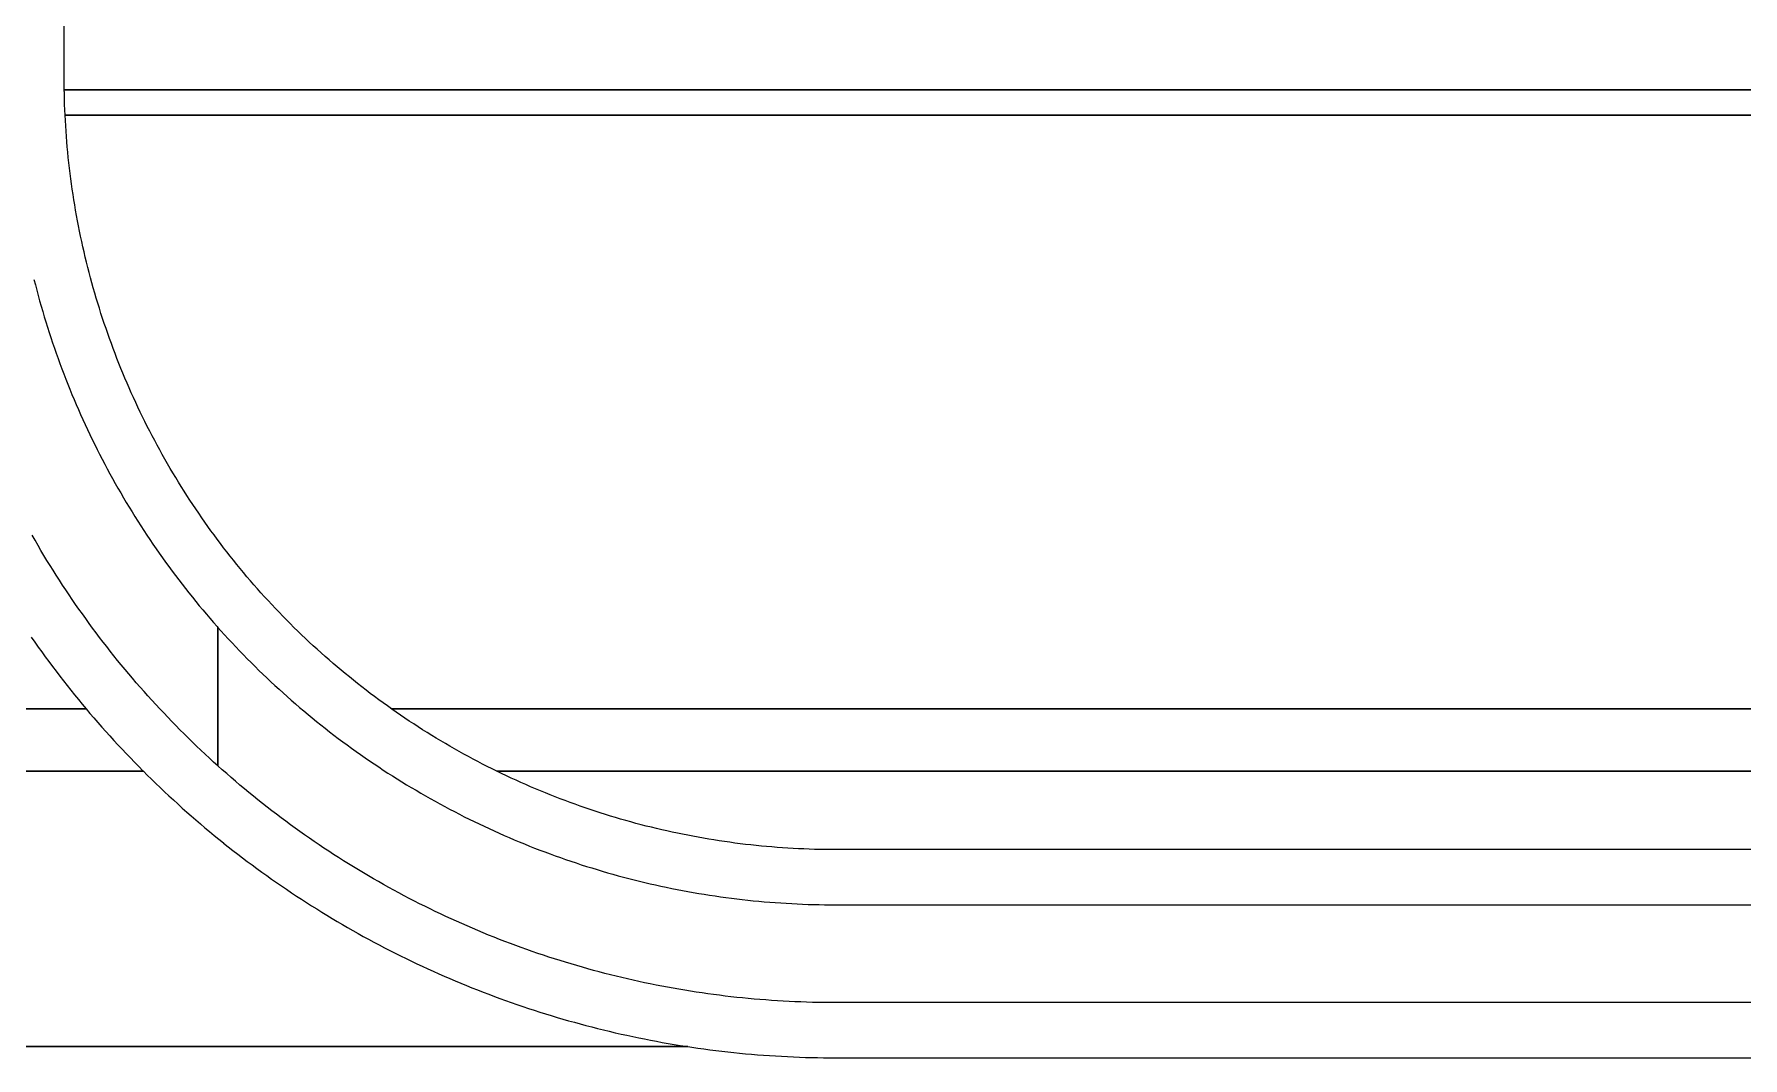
# Model space of a CAD drawing. Extents: x -3500 to 3500, y -3500 to 3500.
# Drawn here: x -1637.4 to -1451.5, y 413.2 to 524.5 of the extents above; entities that cross this region are included whole.
import ezdxf

# ---------------------------------------------------------------- set-up
doc = ezdxf.new("R2010")
doc.units = 0
for name, color, linetype in [('L5D0', 3, 'CONTINUOUS'), ('L5D100', 7, 'CONTINUOUS'), ('L5D11', 2, 'CONTINUOUS')]:
    doc.layers.add(name, color=color, linetype=linetype)

# ---------------------------------------------------------------- blocks, each defined once
blk = doc.blocks.new('ground_main_5')
at = {"layer": 'L5D0'}
for points in [[(1694.657, 515.6925), (-1634.043, 515.6925), (-1634.069, 516.27), (-1634.0905, 516.848), (-1634.1085, 517.426), (-1634.1225, 518.004), (-1634.1325, 518.582), (-1634.1385, 519.16), (-1634.1405, 519.738), (-1634.1405, 529.262)], [(-1637.7175, 458.917), (-1637.3425, 458.381), (-1636.9645, 457.8475), (-1636.583, 457.3165), (-1636.1985, 456.788), (-1635.8105, 456.2615), (-1635.4195, 455.7375), (-1635.0255, 455.216), (-1634.628, 454.697), (-1634.227, 454.18), (-1633.823, 453.666), (-1633.4165, 453.1545), (-1633.006, 452.645), (-1632.593, 452.1385), (-1632.1765, 451.634), (-1631.757, 451.1325), (-1631.3345, 450.6335), (-1630.909, 450.137), (-1630.4805, 449.6435), (-1630.049, 449.1525), (-1629.6145, 448.664), (-1629.1765, 448.178), (-1628.736, 447.695), (-1628.2925, 447.2145), (-1627.846, 446.737), (-1627.397, 446.262), (-1626.9445, 445.79), (-1626.4895, 445.3205), (-1626.0315, 444.854), (-1625.5705, 444.39), (-1625.527, 444.347), (-2334.91, 444.347)], [(1699.8735, 444.347), (-1587.079, 444.347), (-1587.5975, 444.6025), (-1588.114, 444.862), (-1588.629, 445.1245), (-1589.1425, 445.391), (-1589.6535, 445.661), (-1590.163, 445.9345), (-1590.6705, 446.2115), (-1591.176, 446.4915), (-1591.68, 446.7755), (-1592.1815, 447.063), (-1592.681, 447.3535), (-1593.179, 447.648), (-1593.6745, 447.9455), (-1594.168, 448.2465), (-1594.6595, 448.551), (-1595.149, 448.859), (-1595.636, 449.17), (-1596.121, 449.4845), (-1596.604, 449.8025), (-1597.085, 450.124), (-1597.5635, 450.4485), (-1598.0395, 450.776), (-1598.5135, 451.107), (-1598.9855, 451.4415), (-1599.4545, 451.779), (-1599.9215, 452.12), (-1600.3865, 452.464), (-1600.8485, 452.811), (-1601.3085, 453.1615), (-1601.766, 453.515), (-1602.221, 453.8715), (-1602.6735, 454.2315), (-1603.1235, 454.5945), (-1603.571, 454.9605), (-1604.016, 455.3295), (-1604.4585, 455.7015), (-1604.8985, 456.0765), (-1605.336, 456.455), (-1605.7705, 456.836), (-1606.2025, 457.2205), (-1606.632, 457.6075), (-1607.0585, 457.9975), (-1607.4825, 458.3905), (-1607.904, 458.7865), (-1608.3225, 459.1855), (-1608.738, 459.587), (-1609.151, 459.9915), (-1609.5615, 460.399), (-1609.969, 460.8095), (-1610.3735, 461.2225), (-1610.775, 461.638), (-1611.174, 462.0565), (-1611.57, 462.478), (-1611.963, 462.902), (-1612.353, 463.3285), (-1612.74, 463.758), (-1613.1245, 464.19), (-1613.5055, 464.6245), (-1613.884, 465.062), (-1614.259, 465.502), (-1614.631, 465.9445), (-1615, 466.3895), (-1615.366, 466.837), (-1615.729, 467.287), (-1616.089, 467.7395), (-1616.4455, 468.1945), (-1616.799, 468.652), (-1617.1495, 469.112), (-1617.4965, 469.574), (-1617.8405, 470.039), (-1618.1815, 470.506), (-1618.519, 470.975), (-1618.8535, 471.447), (-1619.1845, 471.921), (-1619.512, 472.397), (-1619.8365, 472.8755), (-1620.158, 473.3565), (-1620.476, 473.839), (-1620.7905, 474.3245), (-1621.1015, 474.8115), (-1621.4095, 475.301), (-1621.714, 475.7925), (-1622.015, 476.286), (-1622.3125, 476.7815), (-1622.607, 477.2795), (-1622.8975, 477.779), (-1623.185, 478.2805), (-1623.469, 478.7845), (-1623.749, 479.29), (-1624.026, 479.7975), (-1624.2995, 480.307), (-1624.5695, 480.818), (-1624.836, 481.3315), (-1625.0985, 481.8465), (-1625.358, 482.363), (-1625.6135, 482.8815), (-1625.866, 483.402), (-1626.1145, 483.924), (-1626.3595, 484.4475), (-1626.6005, 484.973), (-1626.8385, 485.5), (-1627.0725, 486.0285), (-1627.303, 486.559), (-1627.5295, 487.0905), (-1627.7525, 487.624), (-1627.972, 488.159), (-1628.1875, 488.6955), (-1628.3995, 489.233), (-1628.608, 489.7725), (-1628.8125, 490.3135), (-1629.0135, 490.8555), (-1629.2105, 491.399), (-1629.404, 491.944), (-1629.5935, 492.49), (-1629.7795, 493.0375), (-1629.9615, 493.586), (-1630.14, 494.136), (-1630.314, 494.6875), (-1630.485, 495.2395), (-1630.652, 495.793), (-1630.815, 496.348), (-1630.974, 496.9035), (-1631.1295, 497.4605), (-1631.281, 498.0185), (-1631.429, 498.5775), (-1631.5725, 499.1375), (-1631.7125, 499.6985), (-1631.8485, 500.2605), (-1631.981, 500.823), (-1632.1095, 501.387), (-1632.234, 501.9515), (-1632.3545, 502.517), (-1632.471, 503.083), (-1632.584, 503.65), (-1632.693, 504.218), (-1632.798, 504.7865), (-1632.899, 505.3555), (-1632.996, 505.9255), (-1633.089, 506.496), (-1633.1785, 507.0675), (-1633.2635, 507.6395), (-1633.345, 508.2115), (-1633.4225, 508.7845), (-1633.496, 509.358), (-1633.5655, 509.932), (-1633.631, 510.5065), (-1633.693, 511.0815), (-1633.7505, 511.6565), (-1633.804, 512.232), (-1633.854, 512.808), (-1633.8995, 513.3845), (-1633.9415, 513.961), (-1633.979, 514.538), (-1634.013, 515.115), (-1634.043, 515.6925), (1694.657, 515.6925)], [(-2334.91, 444.347), (-1625.527, 444.347), (-1625.1065, 443.929), (-1624.64, 443.471), (-1624.1705, 443.016), (-1623.6985, 442.5635), (-1623.2235, 442.1145), (-1622.746, 441.668), (-1622.2655, 441.2245), (-1621.7825, 440.784), (-1621.2965, 440.346), (-1620.808, 439.9115), (-1620.317, 439.48), (-1619.823, 439.0515), (-1619.327, 438.626), (-1618.828, 438.2035), (-1618.3265, 437.784), (-1617.822, 437.3675), (-1617.3155, 436.9545), (-1616.806, 436.544), (-1616.799, 436.5385), (-1616.2945, 436.137), (-1615.7805, 435.7335), (-1615.2635, 435.3325), (-1614.7445, 434.935), (-1614.223, 434.541), (-1613.699, 434.15), (-1613.1725, 433.762), (-1612.644, 433.3775), (-1612.113, 432.996), (-1611.5795, 432.618), (-1611.0435, 432.243), (-1610.5055, 431.8715), (-1609.9655, 431.503), (-1609.423, 431.1385), (-1608.878, 430.7765), (-1608.331, 430.4185), (-1607.782, 430.0635), (-1607.2305, 429.712), (-1606.6775, 429.364), (-1606.1215, 429.0195), (-1605.564, 428.678), (-1605.004, 428.34), (-1604.4425, 428.006), (-1603.8785, 427.675), (-1603.3125, 427.3475), (-1602.7445, 427.0235), (-1602.175, 426.703), (-1601.603, 426.3855), (-1601.029, 426.072), (-1600.4535, 425.762), (-1599.876, 425.456), (-1599.2965, 425.153), (-1598.715, 424.8535), (-1598.132, 424.558), (-1597.547, 424.2655), (-1596.9605, 423.977), (-1596.372, 423.692), (-1595.782, 423.4105), (-1595.19, 423.133), (-1594.5965, 422.859), (-1594.001, 422.5885), (-1593.404, 422.3215), (-1592.8055, 422.0585), (-1592.2055, 421.799), (-1591.6035, 421.5435), (-1591.0005, 421.2915), (-1590.3955, 421.043), (-1589.789, 420.7985), (-1589.1815, 420.5575), (-1588.572, 420.32), (-1587.9615, 420.0865), (-1587.349, 419.857), (-1586.7355, 419.631), (-1586.1205, 419.409), (-1585.5045, 419.1905), (-1584.887, 418.976), (-1584.268, 418.765), (-1583.6475, 418.558), (-1583.0265, 418.355), (-1582.4035, 418.1555), (-1581.7795, 417.96), (-1581.1545, 417.7685), (-1580.5285, 417.5805), (-1579.901, 417.3965), (-1579.2725, 417.2165), (-1578.643, 417.04), (-1578.012, 416.8675), (-1577.3805, 416.699), (-1576.7475, 416.534), (-1576.114, 416.3735), (-1575.479, 416.2165), (-1574.8435, 416.0635), (-1574.207, 415.9145), (-1573.5695, 415.769), (-1572.931, 415.628), (-1572.292, 415.4905), (-1571.6515, 415.357), (-1571.011, 415.2275), (-1570.369, 415.102), (-1569.727, 414.98), (-1569.0835, 414.8625), (-1568.44, 414.749), (-1567.795, 414.639), (-1567.15, 414.533), (-1566.504, 414.4315), (-1565.8575, 414.3335), (-1565.2105, 414.2395), (-1564.563, 414.1495), (-1563.915, 414.0635), (-1563.266, 413.9815), (-1562.617, 413.9035), (-1561.9675, 413.8295), (-1561.3175, 413.759), (-1560.667, 413.693), (-1560.016, 413.631), (-1559.365, 413.573), (-1558.713, 413.519), (-1558.0615, 413.4685), (-1557.409, 413.4225), (-1556.7565, 413.3805), (-1556.104, 413.3425), (-1555.451, 413.3085), (-1554.798, 413.2785), (-1554.1445, 413.252), (-1553.491, 413.23), (-1552.8375, 413.212), (-1552.184, 413.198), (-1551.53, 413.188), (-1550.876, 413.182), (-1550.2225, 413.18), (-792.5135, 413.18)], [(-792.5135, 435.82), (-1550.2225, 435.82), (-1550.8005, 435.822), (-1551.3785, 435.828), (-1551.9565, 435.838), (-1552.5345, 435.852), (-1553.1125, 435.87), (-1553.6905, 435.8915), (-1554.268, 435.9175), (-1554.8455, 435.9475), (-1555.4225, 435.9815), (-1555.9995, 436.019), (-1556.576, 436.061), (-1557.1525, 436.1065), (-1557.7285, 436.1565), (-1558.304, 436.21), (-1558.879, 436.2675), (-1559.454, 436.3295), (-1560.0285, 436.395), (-1560.6025, 436.4645), (-1561.176, 436.538), (-1561.749, 436.6155), (-1562.321, 436.697), (-1562.893, 436.782), (-1563.4645, 436.8715), (-1564.035, 436.9645), (-1564.605, 437.0615), (-1565.174, 437.1625), (-1565.7425, 437.2675), (-1566.3105, 437.3765), (-1566.8775, 437.4895), (-1567.4435, 437.606), (-1568.009, 437.7265), (-1568.5735, 437.851), (-1569.1375, 437.9795), (-1569.7, 438.1115), (-1570.262, 438.248), (-1570.823, 438.388), (-1571.383, 438.5315), (-1571.942, 438.6795), (-1572.5, 438.831), (-1573.057, 438.9865), (-1573.6125, 439.1455), (-1574.1675, 439.3085), (-1574.721, 439.4755), (-1575.273, 439.646), (-1575.8245, 439.8205), (-1576.3745, 439.999), (-1576.923, 440.181), (-1577.4705, 440.367), (-1578.0165, 440.5565), (-1578.5615, 440.75), (-1579.105, 440.947), (-1579.647, 441.148), (-1580.188, 441.3525), (-1580.7275, 441.5605), (-1581.265, 441.773), (-1581.8015, 441.9885), (-1582.3365, 442.208), (-1582.87, 442.431), (-1583.4015, 442.6575), (-1583.932, 442.888), (-1584.4605, 443.122), (-1584.9875, 443.36), (-1585.513, 443.601), (-1586.0365, 443.846), (-1586.5585, 444.0945), (-1587.079, 444.347), (1699.8735, 444.347)]]:
    blk.add_lwpolyline(points, dxfattribs=at)
blk = doc.blocks.new('TOP_main_5_Cheese_100')
at = {"layer": 'L5D100'}
for points in [[(1692.987, 518.4305), (-1634.13, 518.4305), (-1634.1325, 518.582), (-1634.1385, 519.16), (-1634.1405, 519.738), (-1634.1405, 529.262)], [(-1637.7175, 458.917), (-1637.3425, 458.381), (-1636.9645, 457.8475), (-1636.583, 457.3165), (-1636.1985, 456.788), (-1635.8105, 456.2615), (-1635.4195, 455.7375), (-1635.0255, 455.216), (-1634.628, 454.697), (-1634.227, 454.18), (-1633.823, 453.666), (-1633.4165, 453.1545), (-1633.006, 452.645), (-1632.593, 452.1385), (-1632.1765, 451.634), (-1631.757, 451.1325), (-1856.7805, 451.1325)], [(-262.5, 451.1325), (-1598.5495, 451.1325), (-1598.9855, 451.4415), (-1599.4545, 451.779), (-1599.9215, 452.12), (-1600.3865, 452.464), (-1600.8485, 452.811), (-1601.3085, 453.1615), (-1601.766, 453.515), (-1602.221, 453.8715), (-1602.6735, 454.2315), (-1603.1235, 454.5945), (-1603.571, 454.9605), (-1604.016, 455.3295), (-1604.4585, 455.7015), (-1604.8985, 456.0765), (-1605.336, 456.455), (-1605.7705, 456.836), (-1606.2025, 457.2205), (-1606.632, 457.6075), (-1607.0585, 457.9975), (-1607.4825, 458.3905), (-1607.904, 458.7865), (-1608.3225, 459.1855), (-1608.738, 459.587), (-1609.151, 459.9915), (-1609.5615, 460.399), (-1609.969, 460.8095), (-1610.3735, 461.2225), (-1610.775, 461.638), (-1611.174, 462.0565), (-1611.57, 462.478), (-1611.963, 462.902), (-1612.353, 463.3285), (-1612.74, 463.758), (-1613.1245, 464.19), (-1613.5055, 464.6245), (-1613.884, 465.062), (-1614.259, 465.502), (-1614.631, 465.9445), (-1615, 466.3895), (-1615.366, 466.837), (-1615.729, 467.287), (-1616.089, 467.7395), (-1616.4455, 468.1945), (-1616.799, 468.652), (-1617.1495, 469.112), (-1617.4965, 469.574), (-1617.8405, 470.039), (-1618.1815, 470.506), (-1618.519, 470.975), (-1618.8535, 471.447), (-1619.1845, 471.921), (-1619.512, 472.397), (-1619.8365, 472.8755), (-1620.158, 473.3565), (-1620.476, 473.839), (-1620.7905, 474.3245), (-1621.1015, 474.8115), (-1621.4095, 475.301), (-1621.714, 475.7925), (-1622.015, 476.286), (-1622.3125, 476.7815), (-1622.607, 477.2795), (-1622.8975, 477.779), (-1623.185, 478.2805), (-1623.469, 478.7845), (-1623.749, 479.29), (-1624.026, 479.7975), (-1624.2995, 480.307), (-1624.5695, 480.818), (-1624.836, 481.3315), (-1625.0985, 481.8465), (-1625.358, 482.363), (-1625.6135, 482.8815), (-1625.866, 483.402), (-1626.1145, 483.924), (-1626.3595, 484.4475), (-1626.6005, 484.973), (-1626.8385, 485.5), (-1627.0725, 486.0285), (-1627.303, 486.559), (-1627.5295, 487.0905), (-1627.7525, 487.624), (-1627.972, 488.159), (-1628.1875, 488.6955), (-1628.3995, 489.233), (-1628.608, 489.7725), (-1628.8125, 490.3135), (-1629.0135, 490.8555), (-1629.2105, 491.399), (-1629.404, 491.944), (-1629.5935, 492.49), (-1629.7795, 493.0375), (-1629.9615, 493.586), (-1630.14, 494.136), (-1630.314, 494.6875), (-1630.485, 495.2395), (-1630.652, 495.793), (-1630.815, 496.348), (-1630.974, 496.9035), (-1631.1295, 497.4605), (-1631.281, 498.0185), (-1631.429, 498.5775), (-1631.5725, 499.1375), (-1631.7125, 499.6985), (-1631.8485, 500.2605), (-1631.981, 500.823), (-1632.1095, 501.387), (-1632.234, 501.9515), (-1632.3545, 502.517), (-1632.471, 503.083), (-1632.584, 503.65), (-1632.693, 504.218), (-1632.798, 504.7865), (-1632.899, 505.3555), (-1632.996, 505.9255), (-1633.089, 506.496), (-1633.1785, 507.0675), (-1633.2635, 507.6395), (-1633.345, 508.2115), (-1633.4225, 508.7845), (-1633.496, 509.358), (-1633.5655, 509.932), (-1633.631, 510.5065), (-1633.693, 511.0815), (-1633.7505, 511.6565), (-1633.804, 512.232), (-1633.854, 512.808), (-1633.8995, 513.3845), (-1633.9415, 513.961), (-1633.979, 514.538), (-1634.013, 515.115), (-1634.043, 515.6925), (-1634.069, 516.27), (-1634.0905, 516.848), (-1634.1085, 517.426), (-1634.1225, 518.004), (-1634.13, 518.4305), (1692.987, 518.4305)], [(-1856.7805, 451.1325), (-1631.757, 451.1325), (-1631.3345, 450.6335), (-1630.909, 450.137), (-1630.4805, 449.6435), (-1630.049, 449.1525), (-1629.6145, 448.664), (-1629.1765, 448.178), (-1628.736, 447.695), (-1628.2925, 447.2145), (-1627.846, 446.737), (-1627.397, 446.262), (-1626.9445, 445.79), (-1626.4895, 445.3205), (-1626.0315, 444.854), (-1625.5705, 444.39), (-1625.527, 444.347), (-1625.1065, 443.929), (-1624.64, 443.471), (-1624.1705, 443.016), (-1623.6985, 442.5635), (-1623.2235, 442.1145), (-1622.746, 441.668), (-1622.2655, 441.2245), (-1621.7825, 440.784), (-1621.2965, 440.346), (-1620.808, 439.9115), (-1620.317, 439.48), (-1619.823, 439.0515), (-1619.327, 438.626), (-1618.828, 438.2035), (-1618.3265, 437.784), (-1617.822, 437.3675), (-1617.3155, 436.9545), (-1616.806, 436.544), (-1616.799, 436.5385), (-1616.2945, 436.137), (-1615.7805, 435.7335), (-1615.2635, 435.3325), (-1614.7445, 434.935), (-1614.223, 434.541), (-1613.699, 434.15), (-1613.1725, 433.762), (-1612.644, 433.3775), (-1612.113, 432.996), (-1611.5795, 432.618), (-1611.0435, 432.243), (-1610.5055, 431.8715), (-1609.9655, 431.503), (-1609.423, 431.1385), (-1608.878, 430.7765), (-1608.331, 430.4185), (-1607.782, 430.0635), (-1607.2305, 429.712), (-1606.6775, 429.364), (-1606.1215, 429.0195), (-1605.564, 428.678), (-1605.004, 428.34), (-1604.4425, 428.006), (-1603.8785, 427.675), (-1603.3125, 427.3475), (-1602.7445, 427.0235), (-1602.175, 426.703), (-1601.603, 426.3855), (-1601.029, 426.072), (-1600.4535, 425.762), (-1599.876, 425.456), (-1599.2965, 425.153), (-1598.715, 424.8535), (-1598.132, 424.558), (-1597.547, 424.2655), (-1596.9605, 423.977), (-1596.372, 423.692), (-1595.782, 423.4105), (-1595.19, 423.133), (-1594.5965, 422.859), (-1594.001, 422.5885), (-1593.404, 422.3215), (-1592.8055, 422.0585), (-1592.2055, 421.799), (-1591.6035, 421.5435), (-1591.0005, 421.2915), (-1590.3955, 421.043), (-1589.789, 420.7985), (-1589.1815, 420.5575), (-1588.572, 420.32), (-1587.9615, 420.0865), (-1587.349, 419.857), (-1586.7355, 419.631), (-1586.1205, 419.409), (-1585.5045, 419.1905), (-1584.887, 418.976), (-1584.268, 418.765), (-1583.6475, 418.558), (-1583.0265, 418.355), (-1582.4035, 418.1555), (-1581.7795, 417.96), (-1581.1545, 417.7685), (-1580.5285, 417.5805), (-1579.901, 417.3965), (-1579.2725, 417.2165), (-1578.643, 417.04), (-1578.012, 416.8675), (-1577.3805, 416.699), (-1576.7475, 416.534), (-1576.114, 416.3735), (-1575.479, 416.2165), (-1574.8435, 416.0635), (-1574.207, 415.9145), (-1573.5695, 415.769), (-1572.931, 415.628), (-1572.292, 415.4905), (-1571.6515, 415.357), (-1571.011, 415.2275), (-1570.369, 415.102), (-1569.727, 414.98), (-1569.0835, 414.8625), (-1568.44, 414.749), (-1567.795, 414.639), (-1567.15, 414.533), (-1566.504, 414.4315), (-1566.298, 414.4), (-2334.91, 414.4)], [(-792.5135, 435.82), (-1550.2225, 435.82), (-1550.8005, 435.822), (-1551.3785, 435.828), (-1551.9565, 435.838), (-1552.5345, 435.852), (-1553.1125, 435.87), (-1553.6905, 435.8915), (-1554.268, 435.9175), (-1554.8455, 435.9475), (-1555.4225, 435.9815), (-1555.9995, 436.019), (-1556.576, 436.061), (-1557.1525, 436.1065), (-1557.7285, 436.1565), (-1558.304, 436.21), (-1558.879, 436.2675), (-1559.454, 436.3295), (-1560.0285, 436.395), (-1560.6025, 436.4645), (-1561.176, 436.538), (-1561.749, 436.6155), (-1562.321, 436.697), (-1562.893, 436.782), (-1563.4645, 436.8715), (-1564.035, 436.9645), (-1564.605, 437.0615), (-1565.174, 437.1625), (-1565.7425, 437.2675), (-1566.3105, 437.3765), (-1566.8775, 437.4895), (-1567.4435, 437.606), (-1568.009, 437.7265), (-1568.5735, 437.851), (-1569.1375, 437.9795), (-1569.7, 438.1115), (-1570.262, 438.248), (-1570.823, 438.388), (-1571.383, 438.5315), (-1571.942, 438.6795), (-1572.5, 438.831), (-1573.057, 438.9865), (-1573.6125, 439.1455), (-1574.1675, 439.3085), (-1574.721, 439.4755), (-1575.273, 439.646), (-1575.8245, 439.8205), (-1576.3745, 439.999), (-1576.923, 440.181), (-1577.4705, 440.367), (-1578.0165, 440.5565), (-1578.5615, 440.75), (-1579.105, 440.947), (-1579.647, 441.148), (-1580.188, 441.3525), (-1580.7275, 441.5605), (-1581.265, 441.773), (-1581.8015, 441.9885), (-1582.3365, 442.208), (-1582.87, 442.431), (-1583.4015, 442.6575), (-1583.932, 442.888), (-1584.4605, 443.122), (-1584.9875, 443.36), (-1585.513, 443.601), (-1586.0365, 443.846), (-1586.5585, 444.0945), (-1587.079, 444.347), (-1587.5975, 444.6025), (-1588.114, 444.862), (-1588.629, 445.1245), (-1589.1425, 445.391), (-1589.6535, 445.661), (-1590.163, 445.9345), (-1590.6705, 446.2115), (-1591.176, 446.4915), (-1591.68, 446.7755), (-1592.1815, 447.063), (-1592.681, 447.3535), (-1593.179, 447.648), (-1593.6745, 447.9455), (-1594.168, 448.2465), (-1594.6595, 448.551), (-1595.149, 448.859), (-1595.636, 449.17), (-1596.121, 449.4845), (-1596.604, 449.8025), (-1597.085, 450.124), (-1597.5635, 450.4485), (-1598.0395, 450.776), (-1598.5135, 451.107), (-1598.5495, 451.1325), (-262.5, 451.1325)], [(-2334.91, 414.4), (-1566.298, 414.4), (-1565.8575, 414.3335), (-1565.2105, 414.2395), (-1564.563, 414.1495), (-1563.915, 414.0635), (-1563.266, 413.9815), (-1562.617, 413.9035), (-1561.9675, 413.8295), (-1561.3175, 413.759), (-1560.667, 413.693), (-1560.016, 413.631), (-1559.365, 413.573), (-1558.713, 413.519), (-1558.0615, 413.4685), (-1557.409, 413.4225), (-1556.7565, 413.3805), (-1556.104, 413.3425), (-1555.451, 413.3085), (-1554.798, 413.2785), (-1554.1445, 413.252), (-1553.491, 413.23), (-1552.8375, 413.212), (-1552.184, 413.198), (-1551.53, 413.188), (-1550.876, 413.182), (-1550.2225, 413.18), (-792.5135, 413.18)]]:
    blk.add_lwpolyline(points, dxfattribs=at)
blk = doc.blocks.new('TOP_main_5')
at = {"layer": 'L5D11'}
for points in [[(-1637.4275, 497.817), (-1637.2795, 497.2375), (-1637.128, 496.6585), (-1636.9725, 496.0805), (-1636.813, 495.5035), (-1636.65, 494.9275), (-1636.483, 494.353), (-1636.312, 493.7795), (-1636.1375, 493.207), (-1635.959, 492.636), (-1635.7765, 492.0655), (-1635.5905, 491.497), (-1635.4005, 490.9295), (-1635.207, 490.363), (-1635.0095, 489.798), (-1634.8085, 489.2345), (-1634.6035, 488.672), (-1634.395, 488.111), (-1634.1825, 487.5515), (-1633.9665, 486.9935), (-1633.7465, 486.437), (-1633.523, 485.8815), (-1633.296, 485.328), (-1633.065, 484.776), (-1632.8305, 484.225), (-1632.5925, 483.676), (-1632.3505, 483.1285), (-1632.105, 482.583), (-1631.856, 482.0385), (-1631.603, 481.496), (-1631.347, 480.9555), (-1631.087, 480.4165), (-1630.8235, 479.879), (-1630.556, 479.3435), (-1630.2855, 478.8095), (-1630.0115, 478.2775), (-1629.7335, 477.7475), (-1629.4525, 477.219), (-1629.1675, 476.6925), (-1628.8795, 476.168), (-1628.5875, 475.6455), (-1628.2925, 475.125), (-1627.994, 474.6065), (-1627.6915, 474.09), (-1627.386, 473.575), (-1627.077, 473.0625), (-1626.765, 472.552), (-1626.449, 472.0435), (-1626.13, 471.5375), (-1625.8075, 471.033), (-1625.4815, 470.531), (-1625.1525, 470.0315), (-1624.82, 469.5335), (-1624.484, 469.0385), (-1624.145, 468.545), (-1623.8025, 468.0545), (-1623.457, 467.5655), (-1623.108, 467.0795), (-1622.756, 466.5955), (-1622.4005, 466.114), (-1622.042, 465.6345), (-1621.6805, 465.158), (-1621.3155, 464.6835), (-1620.9475, 464.2115), (-1620.5765, 463.742), (-1620.202, 463.275), (-1619.825, 462.8105), (-1619.4445, 462.3485), (-1619.061, 461.889), (-1618.6745, 461.432), (-1618.2845, 460.9775), (-1617.892, 460.526), (-1617.4965, 460.077), (-1617.4145, 459.985), (-1617.4145, 444.924), (-1617.885, 445.3495), (-1618.353, 445.7775), (-1618.8185, 446.209), (-1619.281, 446.643), (-1619.7405, 447.0805), (-1620.1975, 447.5205), (-1620.6515, 447.963), (-1621.103, 448.409), (-1621.5515, 448.8575), (-1621.9975, 449.309), (-1622.44, 449.763), (-1622.88, 450.22), (-1623.3175, 450.6795), (-1623.7515, 451.142), (-1624.183, 451.6075), (-1624.611, 452.0755), (-1625.0365, 452.546), (-1625.459, 453.019), (-1625.878, 453.495), (-1626.2945, 453.974), (-1626.708, 454.455), (-1627.1185, 454.939), (-1627.5255, 455.425), (-1627.9295, 455.914), (-1628.331, 456.4055), (-1628.7285, 456.8995), (-1629.1235, 457.396), (-1629.5155, 457.895), (-1629.904, 458.3965), (-1630.289, 458.9005), (-1630.6715, 459.4065), (-1631.0505, 459.9155), (-1631.426, 460.4265), (-1631.7985, 460.94), (-1632.168, 461.4555), (-1632.534, 461.974), (-1632.897, 462.494), (-1633.2565, 463.017), (-1633.6125, 463.542), (-1633.9655, 464.069), (-1634.315, 464.5985), (-1634.661, 465.13), (-1635.004, 465.6635), (-1635.343, 466.1995), (-1635.6795, 466.7375), (-1636.012, 467.278), (-1636.341, 467.82), (-1636.667, 468.3645), (-1636.9895, 468.9105), (-1637.3085, 469.459), (-1637.6235, 470.0095)], [(-792.5135, 419.18), (-1550.2225, 419.18), (-1550.8565, 419.182), (-1551.491, 419.188), (-1552.1255, 419.198), (-1552.7595, 419.212), (-1553.3935, 419.23), (-1554.0275, 419.252), (-1554.6615, 419.278), (-1555.295, 419.308), (-1555.9285, 419.342), (-1556.562, 419.38), (-1557.195, 419.422), (-1557.8275, 419.468), (-1558.46, 419.518), (-1559.092, 419.572), (-1559.7235, 419.63), (-1560.355, 419.692), (-1560.986, 419.7575), (-1561.6165, 419.8275), (-1562.2465, 419.9015), (-1562.876, 419.9795), (-1563.505, 420.061), (-1564.1335, 420.147), (-1564.7615, 420.2365), (-1565.389, 420.3305), (-1566.016, 420.428), (-1566.642, 420.5295), (-1567.2675, 420.635), (-1567.8925, 420.7445), (-1568.5165, 420.858), (-1569.14, 420.9755), (-1569.7625, 421.097), (-1570.3845, 421.222), (-1571.0055, 421.351), (-1571.6255, 421.484), (-1572.245, 421.621), (-1572.8635, 421.762), (-1573.4815, 421.907), (-1574.098, 422.0555), (-1574.7135, 422.208), (-1575.3285, 422.3645), (-1575.942, 422.525), (-1576.555, 422.689), (-1577.1665, 422.857), (-1577.7775, 423.029), (-1578.387, 423.2045), (-1578.995, 423.3845), (-1579.6025, 423.5675), (-1580.2085, 423.755), (-1580.8135, 423.946), (-1581.417, 424.141), (-1582.0195, 424.3395), (-1582.621, 424.542), (-1583.2205, 424.7485), (-1583.8195, 424.9585), (-1584.4165, 425.1725), (-1585.0125, 425.39), (-1585.607, 425.611), (-1586.2, 425.8365), (-1586.7915, 426.065), (-1587.382, 426.2975), (-1587.9705, 426.534), (-1588.5575, 426.774), (-1589.1435, 427.0175), (-1589.7275, 427.265), (-1590.31, 427.516), (-1590.891, 427.771), (-1591.4705, 428.029), (-1592.048, 428.291), (-1592.624, 428.557), (-1593.1985, 428.826), (-1593.771, 429.099), (-1594.342, 429.3755), (-1594.9115, 429.6555), (-1595.4785, 429.9395), (-1596.0445, 430.2265), (-1596.608, 430.5175), (-1597.17, 430.812), (-1597.73, 431.11), (-1598.288, 431.4115), (-1598.8445, 431.7165), (-1599.3985, 432.025), (-1599.951, 432.337), (-1600.5015, 432.652), (-1601.05, 432.971), (-1601.596, 433.2935), (-1602.1405, 433.6195), (-1602.6825, 433.9485), (-1603.223, 434.281), (-1603.761, 434.617), (-1604.297, 434.9565), (-1604.8305, 435.2995), (-1605.362, 435.6455), (-1605.8915, 435.995), (-1606.4185, 436.348), (-1606.9435, 436.704), (-1607.4665, 437.0635), (-1607.9865, 437.4265), (-1608.505, 437.7925), (-1609.0205, 438.1615), (-1609.534, 438.5345), (-1610.045, 438.91), (-1610.554, 439.289), (-1611.06, 439.6715), (-1611.564, 440.0565), (-1612.0655, 440.445), (-1612.5645, 440.837), (-1613.061, 441.2315), (-1613.555, 441.6295), (-1614.0465, 442.031), (-1614.5355, 442.435), (-1615.0215, 442.842), (-1615.5055, 443.2525), (-1615.9865, 443.666), (-1616.4655, 444.0825), (-1616.9415, 444.5015), (-1617.4145, 444.924), (-1617.4145, 459.985), (-1617.098, 459.6305), (-1616.6965, 459.1865), (-1616.292, 458.7455), (-1615.8845, 458.307), (-1615.474, 457.8715), (-1615.061, 457.4385), (-1614.645, 457.0085), (-1614.226, 456.581), (-1613.804, 456.1565), (-1613.3795, 455.7345), (-1612.952, 455.3155), (-1612.522, 454.8995), (-1612.089, 454.4865), (-1611.6535, 454.076), (-1611.215, 453.6685), (-1610.774, 453.264), (-1610.33, 452.8625), (-1609.8835, 452.464), (-1609.4345, 452.0685), (-1608.983, 451.676), (-1608.5285, 451.286), (-1608.0715, 450.8995), (-1607.612, 450.516), (-1607.15, 450.1355), (-1606.6855, 449.7585), (-1606.2185, 449.384), (-1605.749, 449.013), (-1605.277, 448.645), (-1604.8025, 448.28), (-1604.326, 447.9185), (-1603.8465, 447.56), (-1603.365, 447.2045), (-1602.881, 446.8525), (-1602.395, 446.5035), (-1601.906, 446.158), (-1601.4155, 445.8155), (-1600.922, 445.4765), (-1600.4265, 445.1405), (-1599.929, 444.808), (-1599.4295, 444.479), (-1598.9275, 444.153), (-1598.423, 443.8305), (-1597.917, 443.5115), (-1597.4085, 443.1955), (-1596.898, 442.8835), (-1596.3855, 442.5745), (-1595.8705, 442.269), (-1595.354, 441.9665), (-1594.8355, 441.668), (-1594.315, 441.373), (-1593.7925, 441.081), (-1593.268, 440.793), (-1592.7415, 440.508), (-1592.213, 440.227), (-1591.683, 439.949), (-1591.151, 439.675), (-1590.617, 439.4045), (-1590.0815, 439.137), (-1589.544, 438.8735), (-1589.005, 438.6135), (-1588.4645, 438.3575), (-1587.922, 438.1045), (-1587.3775, 437.8555), (-1586.832, 437.61), (-1586.2845, 437.368), (-1585.7355, 437.13), (-1585.1845, 436.8955), (-1584.6325, 436.6645), (-1584.079, 436.4375), (-1583.5235, 436.214), (-1582.967, 435.994), (-1582.409, 435.778), (-1581.8495, 435.5655), (-1581.2885, 435.357), (-1580.726, 435.152), (-1580.1625, 434.951), (-1579.5975, 434.7535), (-1579.031, 434.56), (-1578.4635, 434.37), (-1577.8945, 434.184), (-1577.3245, 434.0015), (-1576.7535, 433.823), (-1576.181, 433.6485), (-1575.6075, 433.4775), (-1575.0325, 433.3105), (-1574.457, 433.1475), (-1573.88, 432.988), (-1573.302, 432.8325), (-1572.723, 432.681), (-1572.1435, 432.533), (-1571.5625, 432.389), (-1570.9805, 432.249), (-1570.3975, 432.1125), (-1569.814, 431.9805), (-1569.2295, 431.852), (-1568.644, 431.7275), (-1568.058, 431.6065), (-1567.471, 431.49), (-1566.883, 431.377), (-1566.2945, 431.268), (-1565.7055, 431.163), (-1565.1155, 431.062), (-1564.525, 430.965), (-1563.934, 430.8715), (-1563.342, 430.7825), (-1562.7495, 430.697), (-1562.157, 430.6155), (-1561.5635, 430.538), (-1560.9695, 430.4645), (-1560.375, 430.395), (-1559.78, 430.3295), (-1559.185, 430.268), (-1558.589, 430.21), (-1557.993, 430.1565), (-1557.3965, 430.1065), (-1556.8, 430.061), (-1556.203, 430.019), (-1555.6055, 429.9815), (-1555.008, 429.9475), (-1554.4105, 429.9175), (-1553.8125, 429.8915), (-1553.2145, 429.87), (-1552.616, 429.852), (-1552.0175, 429.838), (-1551.4195, 429.828), (-1550.821, 429.822), (-1550.2225, 429.82), (-792.5135, 429.82)]]:
    blk.add_lwpolyline(points, dxfattribs=at)
for name in ['ground_main_5', 'TOP_main_5_Cheese_100']:
    blk.add_blockref(name, (0, 0))
blk = doc.blocks.new('TOP_main')
blk.add_blockref('TOP_main_5', (0, 0))

msp = doc.modelspace()

# ---------------------------------------------------------------- block references
msp.add_blockref('TOP_main', (0, 0))

doc.saveas('drawing.dxf')
